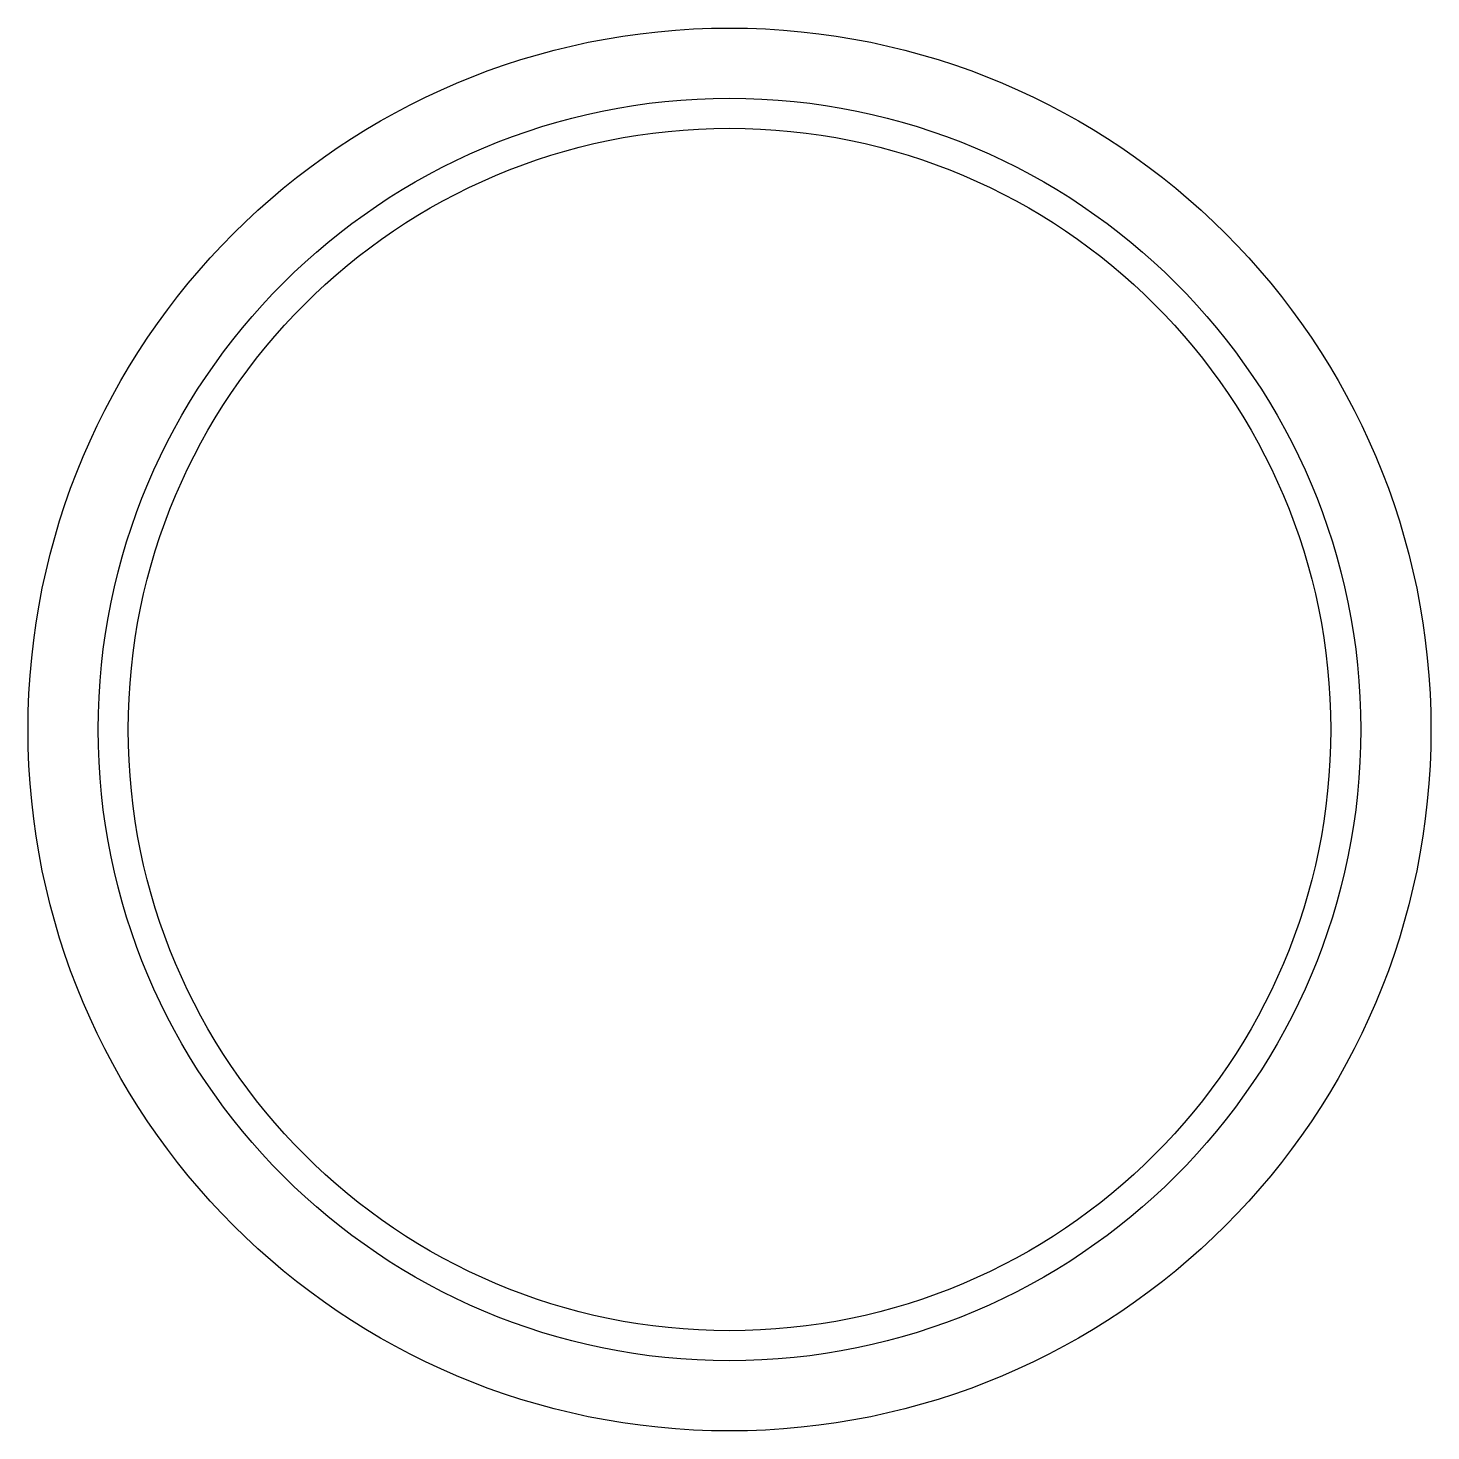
# Model space of a CAD drawing. Header units: millimetres. Extents: x -35 to 35, y -35 to 35.
import ezdxf

# ---------------------------------------------------------------- set-up
doc = ezdxf.new("R2010")
doc.units = ezdxf.units.MM

msp = doc.modelspace()

# ---------------------------------------------------------------- linework, layer by layer
for radius in [35, 31.5, 30]:
    msp.add_circle((0, 0), radius)

doc.saveas('drawing.dxf')
